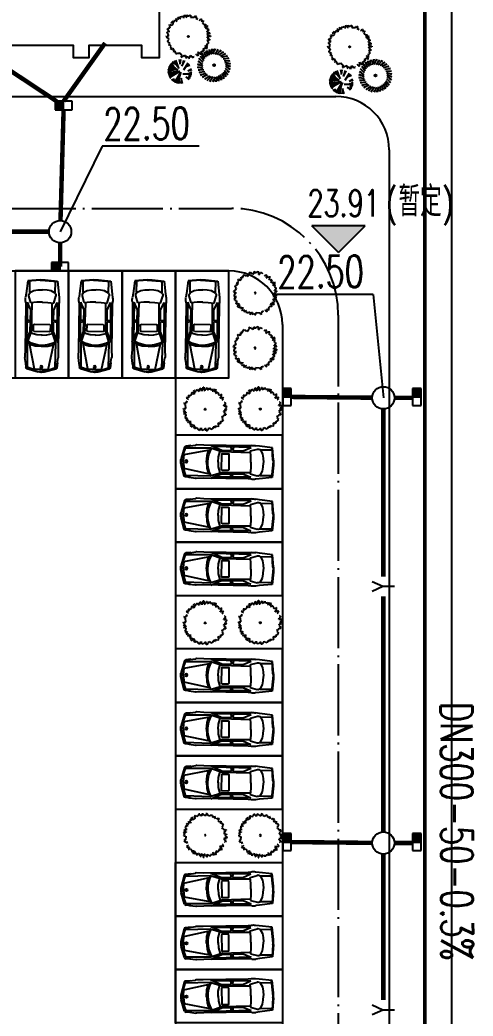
# Model space of a CAD drawing. Header units: millimetres. Extents: x 418304 to 847498, y 48187 to 111456.
# Drawn here: x 423772.3 to 423797.7, y 54747.2 to 54803.1 of the extents above; entities that cross this region are included whole.
import ezdxf

# ---------------------------------------------------------------- set-up
doc = ezdxf.new("R2010")
doc.units = ezdxf.units.MM
doc.header["$LTSCALE"] = 1000
doc.linetypes.add('DASH', pattern=[0.35, 0.25, -0.1])
doc.linetypes.add('DOTE', pattern=[2.42, 2, -0.2, 0.02, -0.2])
for name, color, linetype in [('A绿-1', 82, 'Continuous'), ('DIM_ELEV', 3, 'Continuous'), ('PIPE-雨水', 4, 'Continuous'), ('PUB_TEXT', 7, 'Continuous'), ('TEXT_雨水', 7, 'Continuous'), ('TREE', 74, 'Continuous'), ('TWT_TEXT', 7, 'Continuous'), ('TWT_雨水口', 4, 'Continuous'), ('WELL_雨水', 4, 'Continuous'), ('道路', 4, 'Continuous'), ('道路中心线', 1, 'DOTE'), ('道路线', 142, 'Continuous'), ('道路网', 7, 'Continuous')]:
    doc.layers.add(name, color=color, linetype=linetype)
doc.styles.add('_TCH_DIM', font='SIMPLEX', dxfattribs={"bigfont": 'GBCBIG'})
doc.styles.add('_TWT_PIPETEXT', font='SIMPLEX', dxfattribs={"width": 0.8, "height": 3.5, "bigfont": 'HZTXT'})
doc.linetypes.add('FENCELINE2', pattern='A,0.25,-0.1,[132,ltypeshp.shx,S=0.1,R=0,X=-0.1,Y=0],-0.1,1', length=1.45)

# ---------------------------------------------------------------- blocks, each defined once
blk = doc.blocks.new('wetrewtewtre')
at = {"layer": '道路网', "color": 8, "linetype": 'Continuous', "flags": 128}
blk.add_lwpolyline([(423796.515, 56099.98), (423796.515, 55746.271), (423796.515, 55609.271)], dxfattribs=at)
blk.add_lwpolyline([(423796.515, 56099.98), (423796.515, 55746.271), (423796.515, 55609.271)], dxfattribs=at)
blk = doc.blocks.new('004')
at = {"layer": 'A绿-1', "color": 8}
for p, q in [((-354, 971), (-440, 997)), ((-440, 997), (-401, 899)), ((-283, 860), (-354, 971)), ((-205, 1023), (-268, 997)), ((-268, 997), (-244, 925)), ((-182, 945), (-205, 1023)), ((-134, 964), (-182, 945)), ((70, 1036), (-9, 1030)), ((-9, 1030), (-9, 991)), ((70, 977), (70, 1036)), ((93, 938), (70, 977)), ((179, 1023), (132, 906)), ((250, 1017), (179, 1023)), ((266, 945), (250, 1017)), ((360, 945), (321, 977)), ((321, 977), (321, 912)), ((-872, 605), (-895, 533)), ((-895, 533), (-864, 481)), ((-825, 585), (-872, 605)), ((-793, 644), (-825, 585)), ((-762, 716), (-809, 677)), ((-809, 677), (-793, 644)), ((-699, 834), (-770, 749)), ((-770, 749), (-723, 742)), ((-723, 651), (-762, 716)), ((-723, 742), (-691, 683)), ((-691, 683), (-723, 651)), ((-691, 762), (-699, 834)), ((-534, 794), (-691, 762)), ((-511, 892), (-605, 840)), ((-605, 840), (-534, 794)), ((-456, 866), (-511, 892)), ((-401, 899), (-456, 866)), ((-276, 925), (-283, 860)), ((-244, 925), (-276, 925)), ((132, 906), (93, 938)), ((321, 912), (266, 945)), ((360, 847), (360, 945)), ((399, 814), (360, 847)), ((438, 853), (399, 814)), ((478, 827), (438, 853)), ((525, 879), (478, 827)), ((564, 847), (525, 879)), ((532, 768), (564, 847)), ((572, 703), (532, 768)), ((564, 670), (572, 703)), ((595, 638), (564, 670)), ((658, 664), (595, 638)), ((697, 618), (658, 664)), ((744, 670), (697, 618)), ((783, 605), (744, 670)), ((791, 481), (783, 605)), ((830, 500), (791, 481)), ((807, 409), (870, 487)), ((870, 487), (830, 500)), ((-1068, 284), (-1052, 317)), ((-942, 226), (-1068, 284)), ((-1060, 128), (-1052, 186)), ((-966, 56), (-1060, 128)), ((-1052, 317), (-911, 278)), ((-1052, 186), (-950, 121)), ((-1052, -69), (-1052, 3)), ((-1052, 3), (-966, -3)), ((-982, 428), (-966, 461)), ((-927, 415), (-982, 428)), ((-966, 461), (-864, 454)), ((-966, -3), (-966, 56)), ((-950, 121), (-942, 226)), ((-942, 369), (-927, 415)), ((-887, 324), (-942, 369)), ((-911, 278), (-887, 324)), ((-864, 454), (-840, 461)), ((838, 343), (807, 409)), ((932, 363), (838, 343)), ((932, 200), (885, 200)), ((885, 200), (909, 160)), ((925, 101), (901, 69)), ((901, 69), (972, 16)), ((909, 278), (964, 311)), ((932, 232), (909, 278)), ((909, 160), (972, 160)), ((972, 160), (925, 101)), ((964, 311), (932, 363)), ((972, 16), (972, -69)), ((-1044, -154), (-1068, -193)), ((-1068, -193), (-1029, -219)), ((-989, -108), (-1052, -69)), ((-982, -173), (-1044, -154)), ((-1029, -219), (-1005, -166)), ((-1013, -278), (-989, -258)), ((-997, -310), (-1013, -278)), ((-919, -356), (-997, -310)), ((-974, -173), (-989, -108)), ((-989, -258), (-950, -278)), ((-934, -180), (-974, -173)), ((-950, -278), (-927, -251)), ((-927, -251), (-934, -180)), ((-927, -480), (-887, -441)), ((-887, -441), (-919, -356)), ((799, -448), (776, -513)), ((815, -493), (799, -448)), ((862, -474), (815, -493)), ((870, -278), (846, -336)), ((846, -336), (885, -435)), ((885, -435), (862, -474)), ((948, -310), (870, -278)), ((972, -69), (901, -95)), ((901, -95), (901, -180)), ((901, -180), (948, -219)), ((948, -219), (972, -271)), ((972, -271), (948, -310)), ((-942, -526), (-927, -480)), ((-864, -500), (-942, -526)), ((-887, -585), (-840, -533)), ((-848, -644), (-887, -585)), ((-840, -533), (-864, -500)), ((-801, -585), (-848, -644)), ((-762, -618), (-801, -585)), ((-636, -729), (-715, -657)), ((-683, -788), (-636, -729)), ((-629, -853), (-683, -788)), ((-574, -801), (-629, -853)), ((-401, -853), (-574, -801)), ((-425, -944), (-401, -853)), ((-385, -964), (-425, -944)), ((-338, -944), (-385, -964)), ((-299, -944), (-338, -944)), ((-260, -1010), (-299, -944)), ((-229, -912), (-260, -1010)), ((-182, -912), (-229, -912)), ((-189, -1010), (-182, -912)), ((-119, -938), (-127, -1023)), ((-56, -958), (-119, -938)), ((-56, -1010), (-56, -958)), ((109, -925), (70, -951)), ((70, -951), (70, -1016)), ((132, -1023), (109, -925)), ((226, -944), (164, -944)), ((164, -944), (195, -997)), ((250, -984), (226, -944)), ((297, -833), (274, -918)), ((274, -918), (297, -964)), ((328, -912), (297, -833)), ((360, -918), (328, -912)), ((383, -892), (360, -918)), ((407, -866), (383, -892)), ((438, -873), (407, -866)), ((423, -886), (438, -873)), ((454, -918), (423, -886)), ((470, -807), (446, -801)), ((446, -801), (485, -853)), ((564, -853), (454, -918)), ((509, -794), (470, -807)), ((485, -853), (548, -833)), ((556, -735), (493, -761)), ((493, -761), (509, -794)), ((548, -833), (564, -853)), ((650, -794), (556, -735)), ((674, -761), (650, -794)), ((705, -637), (666, -683)), ((666, -683), (674, -761)), ((760, -650), (705, -637)), ((783, -618), (760, -650)), ((776, -513), (768, -552)), ((768, -552), (830, -585)), ((807, -618), (783, -618)), ((830, -585), (807, -618)), ((-127, -1023), (-189, -1010)), ((-17, -997), (-56, -1010)), ((70, -1016), (-17, -997)), ((195, -997), (132, -1023)), ((297, -964), (250, -984))]:
    blk.add_line(p, q, dxfattribs=at)
blk.add_circle((-32, 10), 31.3, dxfattribs=at)
blk = doc.blocks.new('106')
at = {"layer": 'A绿-1', "color": 8}
for p, q in [((-0.348, 0.288), (-0.318, 0.248)), ((-0.269, 0.153), (-0.348, 0.288)), ((-0.293, 0.345), (-0.27, 0.3)), ((-0.238, 0.198), (-0.293, 0.345)), ((-0.228, 0.391), (-0.213, 0.343)), ((-0.2, 0.237), (-0.228, 0.391)), ((-0.157, 0.425), (-0.15, 0.375)), ((-0.156, 0.269), (-0.157, 0.425)), ((-0.107, 0.292), (-0.08, 0.447)), ((-0.08, 0.447), (-0.083, 0.396)), ((-0.054, 0.307), (-0.001, 0.455)), ((-0.001, 0.455), (-0.013, 0.405)), ((0, 0.312), (0.078, 0.449)), ((0.054, 0.308), (0.154, 0.429)), ((0.078, 0.449), (0.058, 0.402)), ((0.107, 0.295), (0.227, 0.396)), ((0.154, 0.429), (0.127, 0.386)), ((0.157, 0.272), (0.292, 0.351)), ((0.227, 0.396), (0.193, 0.359)), ((0.202, 0.242), (0.349, 0.296)), ((0.292, 0.351), (0.252, 0.321)), ((0.349, 0.296), (0.304, 0.273)), ((-0.446, 0.074), (-0.399, 0.054)), ((-0.309, -0.004), (-0.446, 0.074)), ((-0.426, 0.15), (-0.383, 0.123)), ((-0.305, 0.05), (-0.426, 0.15)), ((-0.393, 0.223), (-0.356, 0.188)), ((-0.292, 0.103), (-0.393, 0.223)), ((0.241, 0.203), (0.395, 0.231)), ((0.273, 0.159), (0.43, 0.16)), ((0.297, 0.11), (0.451, 0.084)), ((0.311, 0.057), (0.459, 0.005)), ((0.317, 0.003), (0.453, -0.075)), ((0.395, 0.231), (0.347, 0.216)), ((0.43, 0.16), (0.38, 0.153)), ((0.451, 0.084), (0.401, 0.086)), ((0.459, 0.005), (0.41, 0.016)), ((-0.452, -0.006), (-0.402, -0.017)), ((-0.304, -0.058), (-0.452, -0.006)), ((-0.444, -0.085), (-0.393, -0.087)), ((-0.289, -0.111), (-0.444, -0.085)), ((-0.422, -0.161), (-0.372, -0.154)), ((-0.266, -0.16), (-0.422, -0.161)), ((-0.234, -0.204), (-0.388, -0.232)), ((-0.388, -0.232), (-0.34, -0.217)), ((-0.195, -0.243), (-0.342, -0.297)), ((-0.342, -0.297), (-0.297, -0.274)), ((-0.15, -0.273), (-0.285, -0.352)), ((0.163, -0.27), (0.164, -0.426)), ((0.207, -0.238), (0.236, -0.392)), ((0.246, -0.199), (0.3, -0.346)), ((0.276, -0.154), (0.356, -0.289)), ((0.299, -0.104), (0.4, -0.224)), ((0.312, -0.051), (0.433, -0.151)), ((0.356, -0.289), (0.325, -0.249)), ((0.4, -0.224), (0.363, -0.189)), ((0.433, -0.151), (0.391, -0.124)), ((0.453, -0.075), (0.406, -0.055)), ((-0.285, -0.352), (-0.245, -0.322)), ((-0.1, -0.296), (-0.22, -0.397)), ((-0.22, -0.397), (-0.185, -0.36)), ((-0.047, -0.309), (-0.147, -0.43)), ((-0.147, -0.43), (-0.12, -0.387)), ((0.007, -0.313), (-0.07, -0.45)), ((-0.07, -0.45), (-0.051, -0.403)), ((0.061, -0.308), (0.009, -0.456)), ((0.009, -0.456), (0.02, -0.406)), ((0.114, -0.293), (0.088, -0.448)), ((0.088, -0.448), (0.09, -0.397)), ((0.164, -0.426), (0.158, -0.376)), ((0.236, -0.392), (0.221, -0.344)), ((0.3, -0.346), (0.277, -0.301))]:
    blk.add_line(p, q, dxfattribs=at)
blk.add_circle((0, 0), 0.0254, dxfattribs=at)
blk = doc.blocks.new('A$C3C3C514D')
at = {"color": 8}
for p, q in [((2072, 2430), (549, 3589)), ((1327, 3257), (603, 3647)), ((847, 3366), (661, 3703)), ((900, 3478), (708, 3738)), ((1605, 3000), (751, 3787)), ((984, 3455), (812, 3811)), ((1075, 3468), (865, 3847)), ((1327, 3257), (975, 3955)), ((2179, 2417), (975, 3955)), ((1474, 3317), (1125, 4045)), ((1340, 3596), (1210, 4088)), ((1751, 3803), (1478, 4197)), ((1919, 3296), (1620, 4239)), ((1826, 4286), (1919, 3296)), ((2775, 3382), (3114, 4079)), ((2775, 3382), (3301, 3974)), ((3135, 3755), (3501, 3831)), ((3589, 3756), (3285, 3427)), ((3285, 3427), (3744, 3603)), ((985, 2274), (0, 2152)), ((510, 2000), (1, 2202)), ((1376, 2264), (3, 2272)), ((1065, 1996), (5, 2012)), ((439, 1909), (9, 1960)), ((1448, 2052), (10, 2362)), ((774, 2001), (13, 1915)), ((2135, 2150), (22, 1847)), ((2135, 2150), (33, 2466)), ((658, 1927), (45, 1758)), ((533, 2271), (50, 2633)), ((51, 1686), (1027, 1810)), ((1836, 2067), (97, 1514)), ((754, 3022), (194, 3045)), ((314, 3273), (754, 3022)), ((1605, 3000), (469, 3494)), ((1951, 1835), (483, 794)), ((1027, 1810), (539, 1655)), ((1951, 1835), (898, 404)), ((2296, 2298), (1605, 3000)), ((2490, 2732), (3940, 3353)), ((2490, 2732), (4010, 3243)), ((2938, 2122), (4093, 1221)), ((3070, 2927), (4073, 3126)), ((3125, 1964), (4195, 1522)), ((3516, 2534), (4262, 2582)), ((3556, 2540), (4283, 2465)), ((3564, 3199), (3831, 3501)), ((3688, 3053), (4142, 2976)), ((539, 1655), (143, 1412)), ((1751, 1563), (187, 1276)), ((546, 1182), (227, 1190)), ((1385, 1488), (279, 1092)), ((1531, 1264), (321, 1022)), ((918, 1321), (379, 933)), ((539, 1655), (539, 1655)), ((1302, 1353), (558, 706)), ((1440, 1141), (558, 706)), ((973, 832), (600, 662)), ((1178, 1009), (672, 590)), ((1152, 750), (691, 573)), ((1353, 1023), (748, 521)), ((1404, 827), (806, 473)), ((1238, 716), (947, 369)), ((1258, 561), (1009, 329)), ((1871, 1681), (1102, 274)), ((1384, 524), (1212, 216)), ((1477, 961), (1309, 172)), ((1942, 612), (1418, 129)), ((2147, 905), (1570, 80)), ((2209, 1495), (1767, 35)), ((2115, 529), (1808, 28)), ((2013, 694), (1897, 15)), ((2216, 1566), (2051, 2)), ((2220, 538), (2146, 0)), ((2176, 1176), (2243, 2)), ((2674, 953), (3081, 210)), ((2790, 723), (2896, 122)), ((2861, 1371), (3697, 653)), ((3120, 1141), (3574, 536)), ((3824, 1674), (4261, 1716)), ((4209, 1516), (3824, 1674))]:
    blk.add_line(p, q, dxfattribs=at)
blk = doc.blocks.new('$TwtSys$00000424')
for p, q in [((-500, 250), (500, 250)), ((-500, -250), (-500, 250)), ((0, -250), (0, 250)), ((500, 250), (500, -250)), ((500, -250), (-500, -250))]:
    blk.add_line(p, q)
blk.add_solid([(0, 250), (500, 250), (0, -250), (500, -250)])
blk = doc.blocks.new('$plan$00001328')
at = {"layer": '道路线', "color": 8}
for p, q in [((-2279, 116), (-2219, 807)), ((-2254, 116), (-2194, 806)), ((-2219, 807), (-1493, 889)), ((-1551, 693), (-2199, 695)), ((-1551, 693), (-1667, 459)), ((-1508, 707), (-1562, 671)), ((-1493, 889), (-1285, 919)), ((-979, 619), (-1374, 729)), ((-1053, 923), (-878, 906)), ((-1023, 812), (1078, 831)), ((-582, 620), (-1023, 812)), ((-1015, 284), (-979, 619)), ((626, 562), (-988, 538)), ((-878, 906), (1645, 899)), ((6, 627), (-582, 620)), ((-21, 822), (6, 627)), ((116, 823), (74, 627)), ((623, 633), (74, 627)), ((1224, 895), (623, 633)), ((1249, 767), (626, 562)), ((810, 258), (722, 594)), ((1370, 583), (1207, 751)), ((2643, 745), (1249, 767)), ((2844, 342), (1302, 653)), ((1448, 334), (1370, 583)), ((1645, 899), (2034, 915)), ((2034, 915), (2086, 904)), ((2427, 855), (2086, 904)), ((2367, 864), (2369, 870)), ((2369, 870), (2650, 842)), ((2604, 806), (2427, 855)), ((2787, 351), (2640, 772)), ((2720, 782), (2894, 148)), ((-1707, 230), (-1717, -16)), ((-1667, 459), (-1707, 230)), ((-1019, -34), (-1015, 284)), ((223, 404), (223, -456)), ((586, 444), (263, 444)), ((626, -456), (626, 404)), ((822, -38), (810, 258)), ((1469, -41), (1448, 334)), ((2762, 16), (2740, 362)), ((2816, 347), (2866, 112)), ((-2279, -163), (-2219, -855)), ((-2254, -163), (-2194, -854)), ((-1706, -277), (-1717, -32)), ((-1667, -507), (-1707, -277)), ((-1551, -741), (-1667, -507)), ((-1019, -14), (-1015, -332)), ((-1015, -332), (-979, -667)), ((263, -496), (586, -496)), ((810, -306), (722, -641)), ((822, -10), (810, -306)), ((2844, -390), (1302, -701)), ((1448, -382), (1370, -630)), ((1469, -7), (1448, -382)), ((2787, -399), (2640, -820)), ((2720, -830), (2894, -195)), ((2762, -64), (2740, -410)), ((2816, -395), (2866, -160)), ((-2219, -855), (-1493, -937)), ((-1551, -741), (-2199, -743)), ((-1508, -755), (-1562, -719)), ((-1493, -937), (-1285, -966)), ((-1374, -776), (-1374, -777)), ((-979, -667), (-1371, -776)), ((-1053, -971), (-878, -954)), ((-582, -668), (-1023, -860)), ((-1023, -860), (1078, -879)), ((626, -610), (-988, -585)), ((-878, -954), (1645, -947)), ((8, -674), (-582, -668)), ((-17, -869), (8, -674)), ((623, -681), (73, -675)), ((111, -870), (73, -675)), ((1224, -943), (623, -681)), ((1249, -815), (626, -610)), ((1370, -631), (1207, -799)), ((2643, -793), (1249, -815)), ((1645, -947), (2034, -963)), ((2034, -963), (2086, -952)), ((2427, -903), (2086, -952)), ((2367, -911), (2369, -918)), ((2369, -918), (2650, -889)), ((2604, -854), (2427, -903))]:
    blk.add_line(p, q, dxfattribs=at)
blk.add_circle((2608, -21), 62.7, dxfattribs=at)
for centre, radius, start, end in [((-1418, 573), 162, 74.4694, 123.7359), ((-1148, -44), 972, 84.3743, 98.0716), ((-191, -40), 1591, 331.456, 29.5227), ((2589, 754), 54, 19.2106, 74.5138), ((2642, 761), 81, 15.3385, 84.1898), ((-665, -24), 1620, 175.0592, 184.9408), ((-640, -24), 1620, 175.0592, 184.9408), ((263, 404), 40, 90, 180), ((586, 404), 40, 0, 90), ((2115, -24), 648, 356.4735, 3.5265), ((2233, -24), 648, 347.9052, 12.0948), ((2269, -24), 648, 344.6615, 15.3385), ((263, -456), 40, 180, 270), ((586, -456), 40, 270, 0), ((-1418, -621), 162, 236.264, 286.8198), ((-1148, -4), 972, 261.9284, 275.6257), ((2589, -802), 54, 285.4862, 340.7894), ((2642, -809), 81, 275.8102, 344.6615)]:
    blk.add_arc(centre, radius, start, end, dxfattribs=at)
blk = doc.blocks.new('$TwtSys$00000187')
blk.add_circle((0, 0, 0), 0.5)

msp = doc.modelspace()

# ---------------------------------------------------------------- hatches: boundary and pattern name
at = {"layer": 'DIM_ELEV'}
msp.add_hatch(color=256, dxfattribs=at).paths.add_polyline_path([(423790.172, 54790.032), (423791.672, 54791.532), (423788.672, 54791.532)])

# ---------------------------------------------------------------- linework, layer by layer
at = {"color": 1, "linetype": 'DASH', "ltscale": 0.02, "const_width": 0.2}
msp.add_lwpolyline([(423795.015, 54688.265), (423431.612, 54688.3), (423431.612, 54828.233), (423600.93, 54828.233), (423600.93, 55082.608), (423785.939, 55082.608), (423795.015, 55074.44), (423795.015, 54688.265)], dxfattribs=at)
at = {"linetype": 'FENCELINE2', "ltscale": 0.005, "const_width": 0.1}
msp.add_lwpolyline([(423795.015, 54930.613), (423795.015, 54688.265)], dxfattribs=at)
msp.add_lwpolyline([(423771.515, 54801.679), (423775.275, 54801.679), (423775.275, 54800.979), (423776.175, 54800.979), (423776.175, 54801.679), (423779.115, 54801.679), (423779.115, 54800.979), (423780.115, 54800.979), (423780.115, 54808.719)])
at = {"layer": 'DIM_ELEV'}
for p, q in [((423790.172, 54790.032), (423788.672, 54791.532)), ((423791.672, 54791.532), (423788.672, 54791.532)), ((423790.172, 54790.032), (423791.672, 54791.532))]:
    msp.add_line(p, q, dxfattribs=at)
at = {"layer": 'PIPE-雨水', "linetype": 'Continuous', "ltscale": 0.005, "const_width": 0.25}
for points in [[(423774.349, 54798.522), (423769.399, 54801.799)], [(423774.734, 54798.529), (423777.067, 54801.799)], [(423774.734, 54798.049), (423774.561, 54791.827)], [(423754.329, 54791.202), (423773.919, 54791.202)], [(423774.541, 54790.577), (423774.535, 54789.239)], [(423787.517, 54781.923), (423792.062, 54781.878)], [(423793.312, 54781.872), (423794.328, 54781.872)], [(423792.687, 54771.836), (423792.687, 54781.247)], [(423792.687, 54757.497), (423792.687, 54770.727)], [(423787.517, 54756.923), (423792.062, 54756.878)], [(423793.312, 54756.872), (423794.328, 54756.872)], [(423792.687, 54748.055), (423792.687, 54756.247)]]:
    msp.add_lwpolyline(points, dxfattribs=at)
at = {"layer": 'TWT_TEXT', "color": 4}
for p, q in [((423776.893, 54795.997, -89.8), (423774.544, 54791.202, 89.8)), ((423782.339, 54795.997, -89.8), (423776.893, 54795.997, -89.8)), ((423792.108, 54787.683, -89.8), (423786.662, 54787.683, -89.8)), ((423792.108, 54787.683, -89.8), (423792.687, 54781.872))]:
    msp.add_line(p, q, dxfattribs=at)
at = {"layer": '道路', "color": 8}
for p, q in [((423766.544, 54798.799), (423790.015, 54798.799)), ((423793.015, 54795.799), (423793.015, 54734.539)), ((423727.015, 54788.999), (423784.015, 54788.999)), ((423787.015, 54785.999), (423787.015, 54740.539))]:
    msp.add_line(p, q, dxfattribs=at)
msp.add_lwpolyline([(423730.015, 54782.999), (423781.015, 54782.999), (423781.015, 54743.539), (423730.015, 54743.539)], close=True, dxfattribs=at)
for centre in [(423790.015, 54795.799), (423784.015, 54785.999)]:
    msp.add_arc(centre, 3, 0, 90, dxfattribs=at)
at = {"layer": '道路中心线', "color": 8, "linetype": 'DOTE', "ltscale": 0.002}
for p, q in [((423717.513, 54792.509), (423784.156, 54792.509)), ((423790.156, 54786.509), (423790.156, 54740.254))]:
    msp.add_line(p, q, dxfattribs=at)
msp.add_arc((423784.156, 54786.509), 6, 0, 90, dxfattribs=at)
at = {"layer": '道路线', "color": 8}
for points in [[(423772.015, 54782.999), (423775.015, 54782.999), (423775.015, 54788.999), (423772.015, 54788.999)], [(423775.015, 54782.999), (423778.015, 54782.999), (423778.015, 54788.999), (423775.015, 54788.999)], [(423778.015, 54782.999), (423781.015, 54782.999), (423781.015, 54788.999), (423778.015, 54788.999)], [(423781.015, 54782.999), (423784.015, 54782.999), (423784.015, 54788.999), (423781.015, 54788.999)], [(423781.015, 54779.769), (423781.015, 54776.769), (423787.015, 54776.769), (423787.015, 54779.769)], [(423781.015, 54776.769), (423781.015, 54773.769), (423787.015, 54773.769), (423787.015, 54776.769)], [(423781.015, 54773.769), (423781.015, 54770.769), (423787.015, 54770.769), (423787.015, 54773.769)], [(423781.015, 54767.769), (423781.015, 54764.769), (423787.015, 54764.769), (423787.015, 54767.769)], [(423781.015, 54764.769), (423781.015, 54761.769), (423787.015, 54761.769), (423787.015, 54764.769)], [(423781.015, 54761.769), (423781.015, 54758.769), (423787.015, 54758.769), (423787.015, 54761.769)], [(423781.015, 54752.769), (423781.015, 54755.769), (423787.015, 54755.769), (423787.015, 54752.769)], [(423781.015, 54749.769), (423781.015, 54752.769), (423787.015, 54752.769), (423787.015, 54749.769)], [(423781.015, 54746.769), (423781.015, 54749.769), (423787.015, 54749.769), (423787.015, 54746.769)]]:
    msp.add_lwpolyline(points, close=True, dxfattribs=at)

# ---------------------------------------------------------------- block references
msp.add_blockref('wetrewtewtre', (0, -1024.872))
at = {"layer": 'A绿-1'}
for name, p, xscale, yscale, zscale, rotation in [('004', (423781.691, 54802.164), 0.00116705121472478, 0.00116705121472478, -0.00116705121472478, 196.4296013010655), ('004', (423790.751, 54801.584), 0.00116705121472478, 0.00116705121472478, -0.00116705121472478, 196.4296013010655), ('106', (423783.182, 54800.55), 2.039962694467977, 2.039962694607675, 2.039962694502081, 264.9820240038009), ('106', (423792.242, 54799.97), 2.039962694467977, 2.039962694607675, 2.039962694502081, 264.9820240038009), ('004', (423785.448, 54787.76), -0.00116705121472478, 0.00116705121472478, -0.00116705121472478, 339.6396806737813), ('004', (423785.434, 54784.668), -0.00116705121472478, 0.00116705121472478, -0.00116705121472478, 339.6396806737813), ('004', (423782.684, 54781.188), 0.001167051214724779, 0.00116705121472478, -0.00116705121472478, 290.3603193262186), ('004', (423785.776, 54781.202), 0.001167051214724779, 0.00116705121472478, -0.00116705121472478, 290.3603193262186), ('004', (423782.684, 54769.188), 0.001167051214724779, 0.00116705121472478, -0.00116705121472478, 290.3603193262186), ('004', (423785.776, 54769.202), 0.001167051214724779, 0.00116705121472478, -0.00116705121472478, 290.3603193262186), ('004', (423782.684, 54757.349), -0.001167051214724779, 0.00116705121472478, -0.00116705121472478, 249.6396806737813), ('004', (423785.776, 54757.336), -0.001167051214724779, 0.00116705121472478, -0.00116705121472478, 249.6396806737813)]:
    msp.add_blockref(name, p, dxfattribs=dict(at, xscale=xscale, yscale=yscale, zscale=zscale, rotation=rotation))
at = {"layer": 'TREE', "color": 8, "extrusion": (0, 0, -1), "xscale": 0.0003134301259033954, "yscale": 0.0003134301259033954, "zscale": 0.0003134301259033955, "rotation": 158.3064505472057}
for p in [(-423780.388, 54800.57), (-423789.448, 54799.99)]:
    msp.add_blockref('A$C3C3C514D', p, dxfattribs=at)
at = {"layer": 'TWT_雨水口', "xscale": -0.0009600000000000009, "yscale": 0.0009600000000000007, "zscale": 0.0009600000000000007}
for p, rotation in [((423774.734, 54798.289, 155.424), 359.9869076489578), ((423774.535, 54789.239), 359.9869076489578), ((423787.277, 54781.923), 269.9869076489578), ((423794.568, 54781.923), 269.9869076489578), ((423787.277, 54756.923), 269.9869076489578), ((423794.568, 54756.923), 269.9869076489578)]:
    msp.add_blockref('$TwtSys$00000424', p, dxfattribs=dict(at, rotation=rotation))
at = {"layer": 'WELL_雨水', "xscale": 1.25, "yscale": 1.25, "zscale": 1.25, "rotation": 2.853456578302296e-08}
for p in [(423774.544, 54791.202), (423792.687, 54781.872), (423792.687, 54756.872)]:
    msp.add_blockref('$TwtSys$00000187', p, dxfattribs=at)
at = {"layer": '道路线', "color": 8, "zscale": 0.0009999999999999998}
for p, xscale, yscale, rotation in [((423773.501, 54786.218), 0.001000000000000009, -0.001000000000000008, 269.1518915367948), ((423776.501, 54786.218), 0.001000000000000008, -0.001000000000000008, 269.1518915367948), ((423779.501, 54786.218), 0.001000000000000009, -0.001000000000000008, 269.1518915367948), ((423782.501, 54786.218), 0.001000000000000009, -0.001000000000000008, 269.1518915367948), ((423784.233, 54778.283), 0.00100000000000001, -0.00100000000000001, 179.1518915367948), ((423784.233, 54775.283), 0.00100000000000001, -0.00100000000000001, 179.1518915367948), ((423784.233, 54772.283), 0.00100000000000001, -0.00100000000000001, 179.1518915367948), ((423784.233, 54766.283), 0.00100000000000001, -0.00100000000000001, 179.1518915367948), ((423784.233, 54763.283), 0.00100000000000001, -0.00100000000000001, 179.1518915367948), ((423784.233, 54760.283), 0.00100000000000001, -0.00100000000000001, 179.1518915367948), ((423784.233, 54754.255), 0.00100000000000001, 0.00100000000000001, 180.8481084632053), ((423784.233, 54751.255), 0.00100000000000001, 0.00100000000000001, 180.8481084632053), ((423784.233, 54748.255), 0.00100000000000001, 0.00100000000000001, 180.8481084632053)]:
    msp.add_blockref('$plan$00001328', p, dxfattribs=dict(at, xscale=xscale, yscale=yscale, rotation=rotation))

# ---------------------------------------------------------------- texts
at = {"layer": 'PUB_TEXT', "style": '_TCH_DIM', "width": 0.705882}
for s, height, p in [('23.91', 1.4875, (423788.429, 54792.057)), ('(', 1.488, (423792.829, 54792.057)), (')', 1.488, (423795.986, 54792.057))]:
    msp.add_text(s, height=height, dxfattribs=at).set_placement(p)
at = {"layer": 'PUB_TEXT', "style": '_TCH_DIM'}
msp.add_text('暂定', height=1.6879, dxfattribs=at).set_placement((423793.529, 54792.057))
at = {"layer": 'TEXT_雨水', "style": '_TWT_PIPETEXT', "width": 0.64}
for p in [(423793.312, 54770.977), (423793.312, 54747.196)]:
    msp.add_text('Y', height=1.25, rotation=90, dxfattribs=at).set_placement(p)
at = {"layer": 'TWT_TEXT', "color": 4, "style": '_TCH_DIM', "width": 0.705882}
for s, rotation, p in [('22.50', 0.6402, (423776.973, 54796.348, -27.63)), ('22.50', 0.6402, (423786.742, 54788.035, -27.63)), ('DN300-50-0.3%', 270.1455, (423795.9, 54764.787, 39.375))]:
    msp.add_text(s, height=1.785, rotation=rotation, dxfattribs=at).set_placement(p)

doc.saveas('drawing.dxf')
